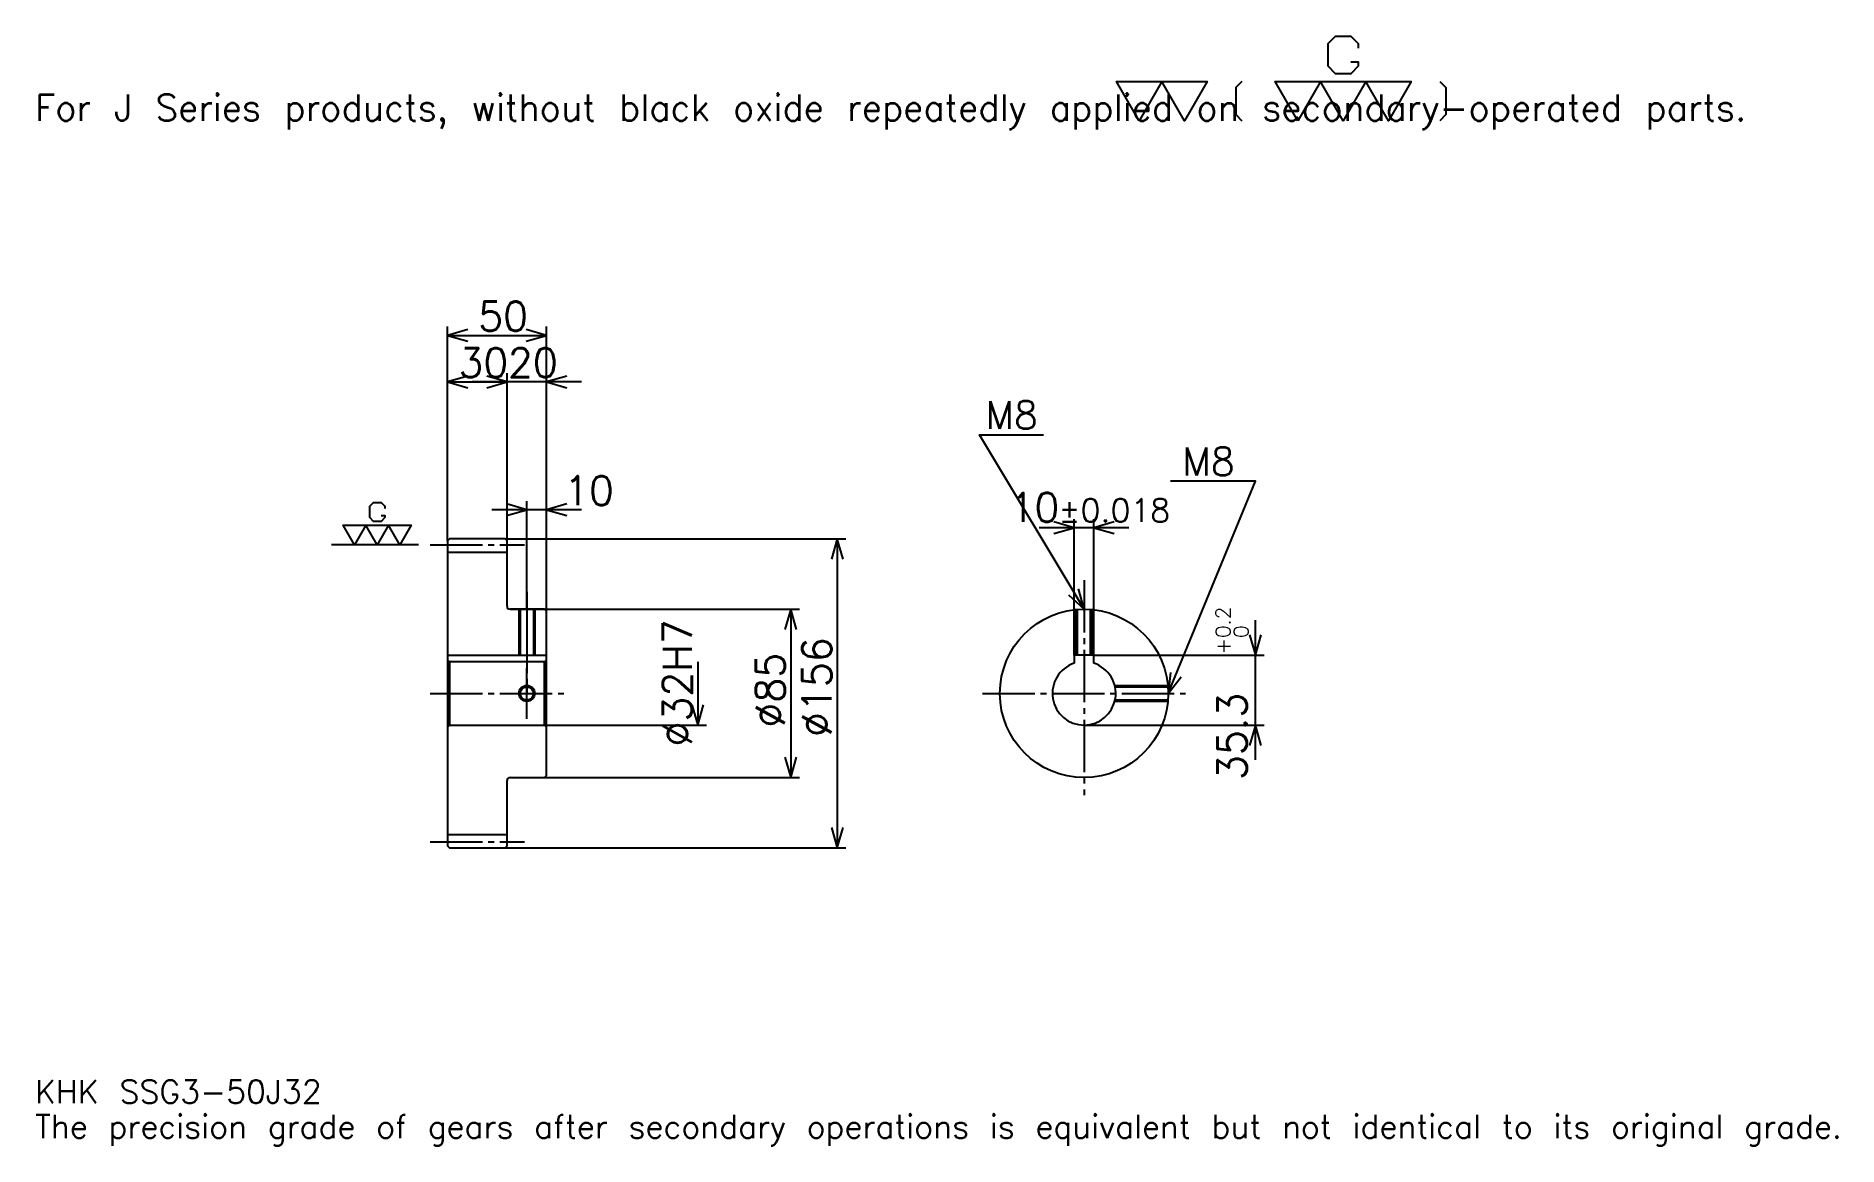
# Model space of a CAD drawing. Extents: x 30 to 940, y 11 to 571.
import ezdxf

# ---------------------------------------------------------------- set-up
doc = ezdxf.new("R2010")
doc.units = 0
doc.linetypes.add('DASHDOT', pattern=[35.217392, 26.413043, -2.934783, 2.934783, -2.934783])
doc.layers.get('0').update_dxf_attribs({"linetype": 'CONTINUOUS'})
doc.layers.add('DASHDOT', color=6, linetype='DASHDOT')
doc.styles.add('KANJI', font='TXT', dxfattribs={"bigfont": 'BIGFONT'})

msp = doc.modelspace()

# ---------------------------------------------------------------- linework, layer by layer
at = {"color": 5}
for p, q in [((237.717407, 317.184784), (237.717407, 424.304352)), ((237.717407, 419.902161), (287.717407, 419.902161)), ((287.717407, 317.184784), (287.717407, 424.304352)), ((267.717407, 317.184784), (267.717407, 400.826111)), ((237.717407, 396.42392), (267.717407, 396.42392)), ((305.326111, 396.42392), (250.108704, 396.42392)), ((305.326111, 331.858704), (260.108704, 331.858704)), ((277.717407, 317.184784), (277.717407, 336.260864)), ((581.739136, 322.771729), (536.521729, 322.771729)), ((554.130493, 258.484772), (554.130493, 327.17392)), ((564.130493, 258.484772), (564.130493, 327.17392)), ((237.717407, 316.184784), (237.717407, 317.184784)), ((266.717407, 317.184784), (287.717407, 317.184784)), ((267.717407, 316.184784), (267.717407, 317.184784)), ((277.717407, 281.684784), (277.717407, 317.184784)), ((277.717407, 281.684784), (277.717407, 317.184784)), ((287.717407, 317.184784), (438.858704, 317.184784)), ((287.717407, 280.684784), (287.717407, 317.184784)), ((434.456543, 317.184784), (434.456543, 161.184784)), ((269.217407, 281.684784), (287.717407, 281.684784)), ((287.717407, 281.684784), (415.380432, 281.684784)), ((410.978271, 281.684784), (410.978271, 196.684784)), ((645.652222, 205.57608), (645.652222, 276.093475)), ((364.021759, 255.184784), (364.021759, 223.184784)), ((564.130493, 258.484772), (650.054382, 258.484772)), ((287.717407, 223.184784), (368.42392, 223.184784)), ((559.130493, 223.184784), (650.054382, 223.184784)), ((269.217407, 196.684784), (287.717407, 196.684784)), ((287.717407, 196.684784), (415.380432, 196.684784)), ((266.717407, 161.184784), (287.717407, 161.184784)), ((287.717407, 161.184784), (438.858704, 161.184784))]:
    msp.add_line(p, q, dxfattribs=at)
at = {"color": 7}
msp.add_line((223.043488, 314.184784), (179.021759, 314.184784), dxfattribs=at)
at = {"color": 4}
for p, q in [((237.717407, 310.434784), (267.717407, 310.434784)), ((237.717407, 258.484772), (287.717407, 258.484772)), ((238.717407, 255.184784), (238.717407, 223.184784)), ((286.717407, 255.184784), (287.717407, 256.184784)), ((286.717407, 223.184784), (287.717407, 222.184784)), ((237.717407, 167.934784), (267.717407, 167.934784))]:
    msp.add_line(p, q, dxfattribs=at)
at = {"color": 7}
for points in [[(693.782654, 558.019531), (697.597839, 558.019531), (697.597839, 555.730408), (693.782654, 551.915222), (686.152222, 551.915222), (682.336975, 555.730408), (682.336975, 567.176086), (686.152222, 570.991272), (693.782654, 570.991272), (697.597839, 567.176086), (697.597839, 564.886963)], [(586.956543, 528.260864), (575.510864, 548.099976), (621.293518, 548.099976), (609.847839, 528.260864), (598.402222, 548.099976), (586.956543, 528.260864)], [(638.843506, 548.099976), (635.791321, 545.047852), (635.791321, 531.313049), (638.843506, 528.260864)], [(667.076111, 528.260864), (655.630432, 548.099976), (724.304382, 548.099976), (712.858704, 528.260864), (701.413086, 548.099976), (689.967407, 528.260864), (678.52179, 548.099976), (667.076111, 528.260864)], [(738.802185, 548.099976), (741.85437, 545.047852), (741.85437, 531.313049), (738.802185, 528.260864)], [(204.114151, 329.064148), (206.021759, 329.064148), (206.021759, 327.919556), (204.114151, 326.011963), (200.298935, 326.011963), (198.391327, 327.919556), (198.391327, 333.642395), (200.298935, 335.549988), (204.114151, 335.549988), (206.021759, 333.642395), (206.021759, 332.497833)], [(190.760895, 314.184784), (185.038055, 324.10434), (219.375015, 324.10434), (213.652191, 314.184784), (207.929367, 324.10434), (202.206543, 314.184784), (196.483719, 324.10434), (190.760895, 314.184784)]]:
    msp.add_lwpolyline(points, dxfattribs=at)
at = {"color": 5}
for points in [[(247.989151, 422.836975), (237.717407, 419.902161), (247.989151, 416.967407)], [(277.445679, 416.967407), (287.717407, 419.902161), (277.445679, 422.836975)], [(247.989151, 399.358704), (237.717407, 396.42392), (247.989151, 393.489136)], [(257.445679, 393.489136), (267.717407, 396.42392), (257.445679, 399.358704)], [(257.445679, 393.489136), (267.717407, 396.42392), (257.445679, 399.358704)], [(297.989136, 399.358704), (287.717407, 396.42392), (297.989136, 393.489136)], [(559.130493, 281.684784), (506.304352, 369.728271), (538.586975, 369.728271)], [(601.630493, 239.184784), (645.652222, 346.25), (602.804321, 346.25)], [(267.445679, 328.92392), (277.717407, 331.858704), (267.445679, 334.793488)], [(297.989136, 334.793488), (287.717407, 331.858704), (297.989136, 328.92392)], [(543.858765, 319.836975), (554.130493, 322.771729), (543.858765, 325.706543)], [(574.402222, 325.706543), (564.130493, 322.771729), (574.402222, 319.836975)], [(437.391327, 306.913055), (434.456543, 317.184784), (431.521759, 306.913055)], [(551.329102, 288.982788), (559.130493, 281.684784), (556.362244, 292.002655)], [(413.913055, 271.413055), (410.978271, 281.684784), (408.043488, 271.413055)], [(642.717407, 268.756531), (645.652222, 258.484772), (648.587036, 268.756531)], [(602.822266, 249.800858), (601.630493, 239.184784), (608.250854, 247.568802)], [(361.086975, 233.456528), (364.021759, 223.184784), (366.956543, 233.456528)], [(648.587036, 212.91304), (645.652222, 223.184784), (642.717407, 212.91304)], [(408.043488, 206.956528), (410.978271, 196.684784), (413.913055, 206.956528)], [(431.521759, 171.456512), (434.456543, 161.184784), (437.391327, 171.456512)]]:
    msp.add_lwpolyline(points, dxfattribs=at)
at = {"color": 4}
for points in [[(267.717407, 283.184784), (267.717407, 316.184784), (266.717407, 317.184784), (238.717407, 317.184784), (237.717407, 316.184784), (237.717407, 222.184784)], [(269.217407, 196.684784), (286.717407, 196.684784), (287.717407, 197.684784), (287.717407, 280.684784), (286.717407, 281.684784), (269.217407, 281.684784)], [(273.717407, 281.684784), (273.717407, 258.484772)], [(274.392395, 281.684784), (274.392395, 258.484772)], [(281.042419, 281.684784), (281.042419, 258.484772)], [(281.717407, 281.684784), (281.717407, 258.484772)], [(555.130493, 258.484772), (555.130493, 281.496124)], [(555.80542, 258.484772), (555.80542, 281.554504)], [(562.455444, 258.484772), (562.455444, 281.554504)], [(563.130493, 258.484772), (563.130493, 281.496124)], [(237.717407, 222.184784), (238.717407, 223.184784), (286.717407, 223.184784), (286.717407, 255.184784), (238.717407, 255.184784), (237.717407, 256.184784)], [(564.130493, 254.383469), (564.130493, 258.484772), (554.130493, 258.484772), (554.130493, 254.383469)], [(574.622437, 243.184784), (601.441772, 243.184784)], [(574.781128, 242.509781), (601.500183, 242.509781)], [(574.622437, 235.184784), (601.441772, 235.184784)], [(574.781128, 235.859787), (601.500183, 235.859787)], [(237.717407, 222.184784), (237.717407, 162.184784), (238.717407, 161.184784), (266.717407, 161.184784), (267.717407, 162.184784), (267.717407, 195.184784)]]:
    msp.add_lwpolyline(points, dxfattribs=at)
for centre, radius in [((559.130493, 239.184784), 42.5), ((277.717407, 239.184784), 3.325)]:
    msp.add_circle(centre, radius, dxfattribs=at)
at = {"color": 7}
msp.add_circle((277.717407, 239.184784), 4, dxfattribs=at)
at = {"color": 4}
for centre, radius, start, end in [((269.217407, 283.184784), 1.5, 180, 270), ((559.130493, 239.184784), 16, 108.209957329, 71.790042671), ((269.217407, 195.184784), 1.5, 90, 180)]:
    msp.add_arc(centre, radius, start, end, dxfattribs=at)
at = {"layer": 'DASHDOT', "color": 7}
for p, q in [((228.913055, 314.184784), (276.521759, 314.184784)), ((559.130493, 296.358704), (559.130493, 187.880432)), ((277.717407, 281.684784), (277.717407, 239.184784)), ((228.913055, 239.184784), (296.521759, 239.184784)), ((507.826111, 239.184784), (610.434814, 239.184784)), ((228.913055, 164.184784), (276.521759, 164.184784))]:
    msp.add_line(p, q, dxfattribs=at)
for points in [[(277.717407, 290.489136), (277.717407, 249.680435)], [(277.717407, 226.380432), (277.717407, 251.989136)], [(264.913055, 239.184784), (290.521759, 239.184784)]]:
    msp.add_lwpolyline(points, dxfattribs=at)

# ---------------------------------------------------------------- texts
at = {"color": 7, "style": 'KANJI'}
for s, height, p in [('For J Series products, without black oxide repeatedly applied on secondary-operated parts.', 13.206522, (29.347826, 528.260864)), ('50', 14.673913, (253.179367, 422.25)), ('30', 14.673913, (243.179367, 398.771729)), ('20', 14.673913, (268.179352, 398.771729)), ('M8', 14.086957, (509.239136, 372.663025)), ('M8', 14.086957, (608.67395, 349.184784)), ('10', 14.673913, (296.521759, 334.206512)), ('10', 14.673913, (521.503662, 325.706543)), ('%%p0.018', 11.73913, (546.300781, 325.706543)), ('KHK SSG3-50J32', 11.73913, (29.347826, 32.282608)), ('The precision grade of gears after secondary operations is equivalent but not identical to its original grade.', 11.73913, (29.347826, 14.673913))]:
    msp.add_text(s, height=height, dxfattribs=at).set_placement(p)
for s, height, p in [('%%c32H7', 14.673913, (361.086975, 212.404892)), ('0.2', 7.336957, (633.032654, 267.196106)), ('%%c156', 14.673913, (431.521759, 217.17392)), ('+', 7.336957, (633.032654, 258.978699)), ('0', 7.336957, (642.130493, 267.196106)), ('%%c85', 14.673913, (408.043488, 221.942932)), ('35.3', 14.673913, (641.250061, 195.464203))]:
    msp.add_text(s, height=height, rotation=90, dxfattribs=at).set_placement(p)

doc.saveas('drawing.dxf')
